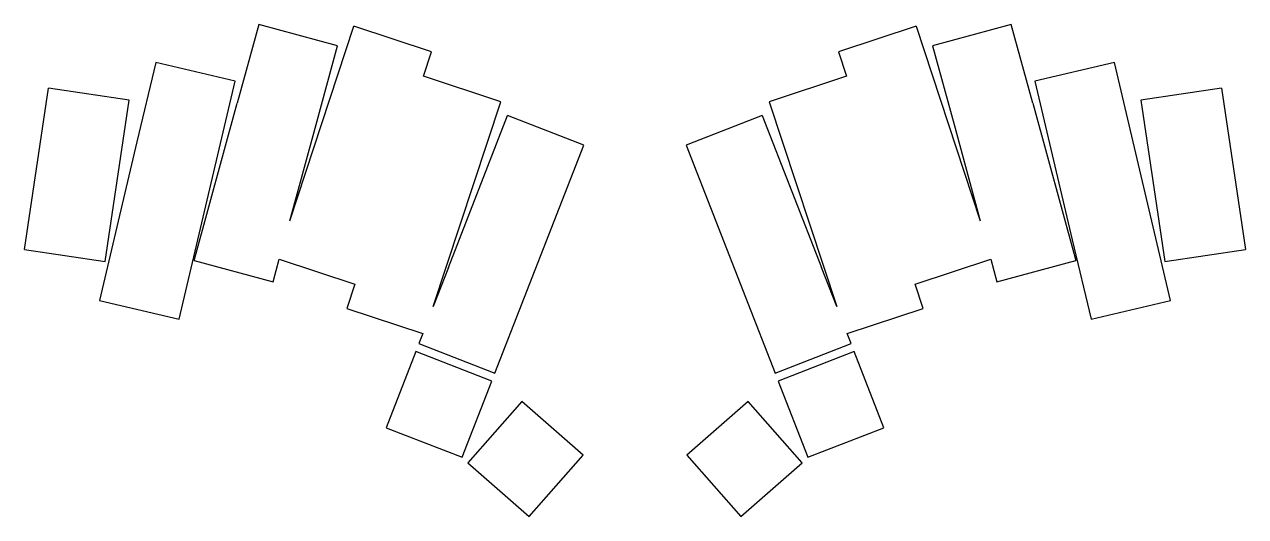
# Model space of a CAD drawing. Header units: millimetres. Extents: x -8 to 276, y -51 to 63.
import ezdxf

# ---------------------------------------------------------------- set-up
doc = ezdxf.new("R2010")
doc.units = ezdxf.units.MM

msp = doc.modelspace()

# ---------------------------------------------------------------- linework, layer by layer
for p, q in [((46.54, 63.22), (41.55, 44.88)), ((64.88, 58.22), (46.54, 63.22)), ((53.76, 17.45), (68.71, 62.8)), ((86.76, 56.85), (68.71, 62.8)), ((199.55, 62.8), (181.5, 56.85)), ((199.55, 62.8), (214.5, 17.45)), ((221.72, 63.22), (203.39, 58.22)), ((226.72, 44.88), (221.72, 63.22)), ((59.88, 39.89), (64.88, 58.22)), ((84.88, 51.15), (86.76, 56.85)), ((181.5, 56.85), (183.38, 51.15)), ((203.39, 58.22), (208.39, 39.89)), ((22.56, 54.36), (18.2, 35.86)), ((41.05, 50), (22.56, 54.36)), ((245.71, 54.36), (227.21, 50)), ((250.06, 35.86), (245.71, 54.36)), ((-7.99, 10.8), (-2.37, 48.38)), ((16.42, 45.57), (-2.37, 48.38)), ((36.69, 31.51), (41.05, 50)), ((102.92, 45.2), (84.88, 51.15)), ((183.38, 51.15), (165.34, 45.2)), ((227.21, 50), (231.57, 31.51)), ((270.64, 48.38), (251.85, 45.57)), ((270.64, 48.38), (276.26, 10.8)), ((10.8, 7.99), (16.42, 45.57)), ((251.85, 45.57), (257.46, 7.99)), ((31.55, 8.22), (41.55, 44.88)), ((87.19, -2.52), (102.92, 45.2)), ((165.34, 45.2), (181.08, -2.52)), ((226.72, 44.88), (236.71, 8.22)), ((53.76, 17.45), (59.88, 39.89)), ((90.72, 6.57), (104.49, 41.98)), ((122.2, 35.1), (104.49, 41.98)), ((163.77, 41.98), (146.06, 35.1)), ((163.77, 41.98), (177.54, 6.57)), ((208.39, 39.89), (214.5, 17.45)), ((18.2, 35.86), (13.85, 17.37)), ((108.43, -0.32), (122.2, 35.1)), ((146.06, 35.1), (159.83, -0.32)), ((254.42, 17.37), (250.06, 35.86)), ((32.34, 13.01), (36.69, 31.51)), ((231.57, 31.51), (235.92, 13.01)), ((13.85, 17.37), (9.49, -1.13)), ((258.77, -1.13), (254.42, 17.37)), ((27.99, -5.48), (32.34, 13.01)), ((235.92, 13.01), (240.28, -5.48)), ((-7.99, 10.8), (10.8, 7.99)), ((257.46, 7.99), (276.26, 10.8)), ((31.55, 8.22), (49.88, 3.22)), ((49.88, 3.22), (51.32, 8.52)), ((51.32, 8.52), (68.91, 2.72)), ((90.72, 6.57), (87.19, -2.52)), ((181.08, -2.52), (177.54, 6.57)), ((199.35, 2.72), (216.94, 8.52)), ((216.94, 8.52), (218.38, 3.22)), ((218.38, 3.22), (236.71, 8.22)), ((68.91, 2.72), (67.03, -2.98)), ((201.23, -2.98), (199.35, 2.72)), ((9.49, -1.13), (27.99, -5.48)), ((101.54, -18.03), (108.43, -0.32)), ((159.83, -0.32), (166.72, -18.03)), ((240.28, -5.48), (258.77, -1.13)), ((67.03, -2.98), (84.74, -8.82)), ((183.53, -8.82), (201.23, -2.98)), ((84.74, -8.82), (83.83, -11.14)), ((83.83, -11.14), (101.54, -18.03)), ((166.72, -18.03), (184.43, -11.14)), ((184.43, -11.14), (183.53, -8.82)), ((83.11, -13.01), (76.22, -30.72)), ((100.82, -19.89), (83.11, -13.01)), ((185.15, -13.01), (167.45, -19.89)), ((192.04, -30.72), (185.15, -13.01)), ((93.93, -37.6), (100.82, -19.89)), ((167.45, -19.89), (174.33, -37.6)), ((107.77, -24.62), (95.24, -38.9)), ((122.05, -37.15), (107.77, -24.62)), ((160.49, -24.62), (146.21, -37.15)), ((173.02, -38.9), (160.49, -24.62)), ((76.22, -30.72), (93.93, -37.6)), ((174.33, -37.6), (192.04, -30.72)), ((95.24, -38.9), (109.53, -51.43)), ((109.53, -51.43), (122.05, -37.15)), ((146.21, -37.15), (158.74, -51.43)), ((158.74, -51.43), (173.02, -38.9))]:
    msp.add_line(p, q)

doc.saveas('drawing.dxf')
